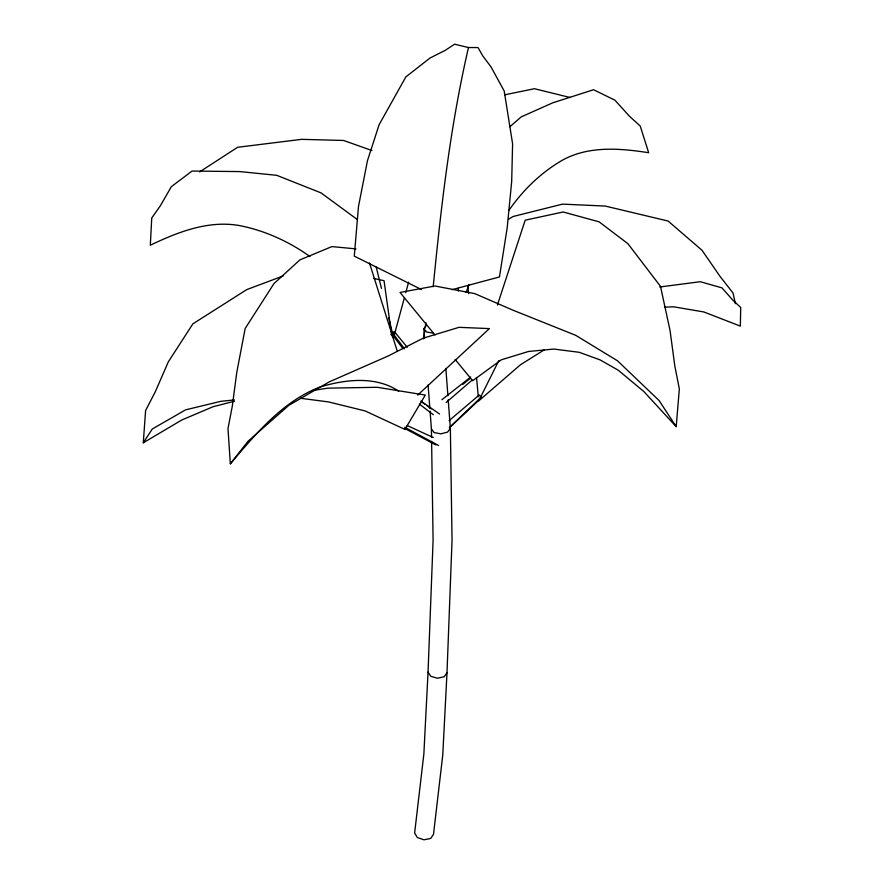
<?xml version="1.0" encoding="UTF-8"?>
<svg xmlns="http://www.w3.org/2000/svg" width="884" height="884" viewBox="0 0 884 884"><rect width="100%" height="100%" fill="white"/><g stroke="black" fill="none" stroke-linecap="round" stroke-linejoin="round"><path stroke-width="1.33" d="M448.21 399.767L450.365 428.353L452.044 540.334L446.995 672.746L442.762 755.091L433.503 834.308L430.685 838.452L423.988 839.8L417.336 837.546L414.629 833.026L423.867 753.93L428.044 672.149L433.094 540.389L431.602 441.37M234.448 401.237L213.099 406.706L181.839 419.966L143.285 442.807L145.606 410.552L155.363 391.645L168.303 361.887L192.878 323.842L246.702 289.632L283.167 275.941M455.149 359.468L472.642 380.739L501.294 359.821L528.544 351.467L553.837 349.058L579.23 352.296L600.07 359.887L618.236 370.197L643.861 391.535L676.194 426.674L679.343 388.938L674.824 366.02L670.061 330.55L660.514 286.394L627.949 243.73L599.12 221.84L563.13 211.983L525.184 220.193L497.416 305.035M433.204 286.736C441.094 206.524 450.276 126.158 468.476 47.537L478.023 47.559L482.653 55.747L490.918 66.742L504.2 91.008L512.598 143.805L511.692 181.397L507.206 227.74L499.46 276.946L452.133 289.676M423.48 338.915L424.707 330.782M425.105 328.074L425.922 322.649M390.971 334.45L393.579 337.6L404.342 297.952M405.767 292.67L408.64 282.095M466.144 292.427L468.94 284.67M498.786 360.683L478.708 400.905L520.477 364.749L544.422 349.744M143.285 442.807L152.269 429.005L185.607 409.844L220.834 401.325L234.415 399.933M446.995 672.746L444.199 676.746L437.481 678.238L430.795 676.326L428.044 672.149M509.04 210.215C523.129 189.839 541.362 172.247 562.898 159.916C589.308 145.661 620.104 148.291 648.679 152.722L640.226 126.025L629.519 116.301L614.888 100.157L593.54 89.726L552.699 102.842L521.228 116.876L509.869 126.777M450.365 428.353L447.558 432.11L440.851 433.845L434.154 432.563L431.414 428.994L430.066 411.126M424.585 338.296L423.856 328.682L425.966 325.931M355.976 248.89L331.931 246.592L299.886 259.885L273.963 283.587L245.166 328.494L236.802 372.274L232.26 406.441L227.984 428.563L230.337 463.802L247.995 441.282L288.836 405.336L329.224 381.888L388.043 356.053L423.16 338.196L459.039 327.334L489.404 328.605L417.646 395.137M230.337 463.802C255.774 433.978 282.051 401.811 319.643 387.137C344.859 379.413 375.744 375.667 398.673 391.192M449.348 427.646L480.62 397.689L481.57 397.656L479.205 395.026L449.072 420.662M449.569 427.613L481.57 397.656M446.166 402.496L472.089 380.109M462.774 384.441L470.2 378.352M441.901 399.678L470.719 377.026M392.397 332.837L394.253 331.5L407.303 347.335M199.607 171.916L237.608 147.285L301.654 139.34L343.6 140.468L371.921 150.534M508.444 219.265L513.107 216.503L562.544 204.127L605.231 206.06L668.116 221.044L702.04 250.316L720.228 276.67L733.057 293.057L735.389 303.643M504.808 94.809L534.433 88.709L570.313 97.56M313.069 390.441L327.953 388.153L377.302 387.291L425.303 395.082L404.938 429.425L365.147 410.938L328.561 401.933L300.516 398.264M659.718 286.991L700.294 281.709L721.963 287.875L732.493 299.786L740.715 307.51L740.339 326.119L703.797 311.953L673.674 306.814L664.514 307.168M433.259 333.124L426.585 332.041L423.856 328.682M373.435 278.405L384.032 280.692L391.7 335.279M468.476 47.537L454.608 44.2L445.182 50.377L430.033 58.012L405.855 76.908L379.126 124.666L367.457 160.711L358.495 206.425L354.285 256.128L421.425 289.51M407.204 425.547L433.237 437.514M404.695 428.409L435.834 444.95M404.717 427.248L438.608 445.514M310.03 256.581C288.825 241.409 264.57 230.404 238.923 225.464C207.884 220.227 177.817 232.094 150.313 245.222L151.739 217.994L160.313 205.839L171.385 186.635L192.038 171.054L239.796 171.584L276.758 175.319L321.025 192.878L357.324 219.541M420.883 401.093L439.536 413.988M421.58 401.9L424.873 404.209M427.071 405.745L431.458 408.828M419.458 404.132L433.304 414.707M435.027 335.003L400.032 292.449L434.928 285.996L474.774 293.621L512.897 310.151L575.738 335.345L617.573 360.849L659.155 400.596L676.194 426.674M392.286 334.594L402.982 348.716M392.253 332.55L404.496 348.793M369.468 262.946L397.248 351.125M376.252 267.189L381.479 288.438M388.673 317.665L393.579 337.6M467.956 286.781L468.597 293.654M476.509 377.523L478.321 396.772M445.856 368.462L447.901 395.689M428.099 385.026L429.856 408.386M458.288 288.306L458.332 291.057M431.414 428.994L431.536 437.248"/></g></svg>
